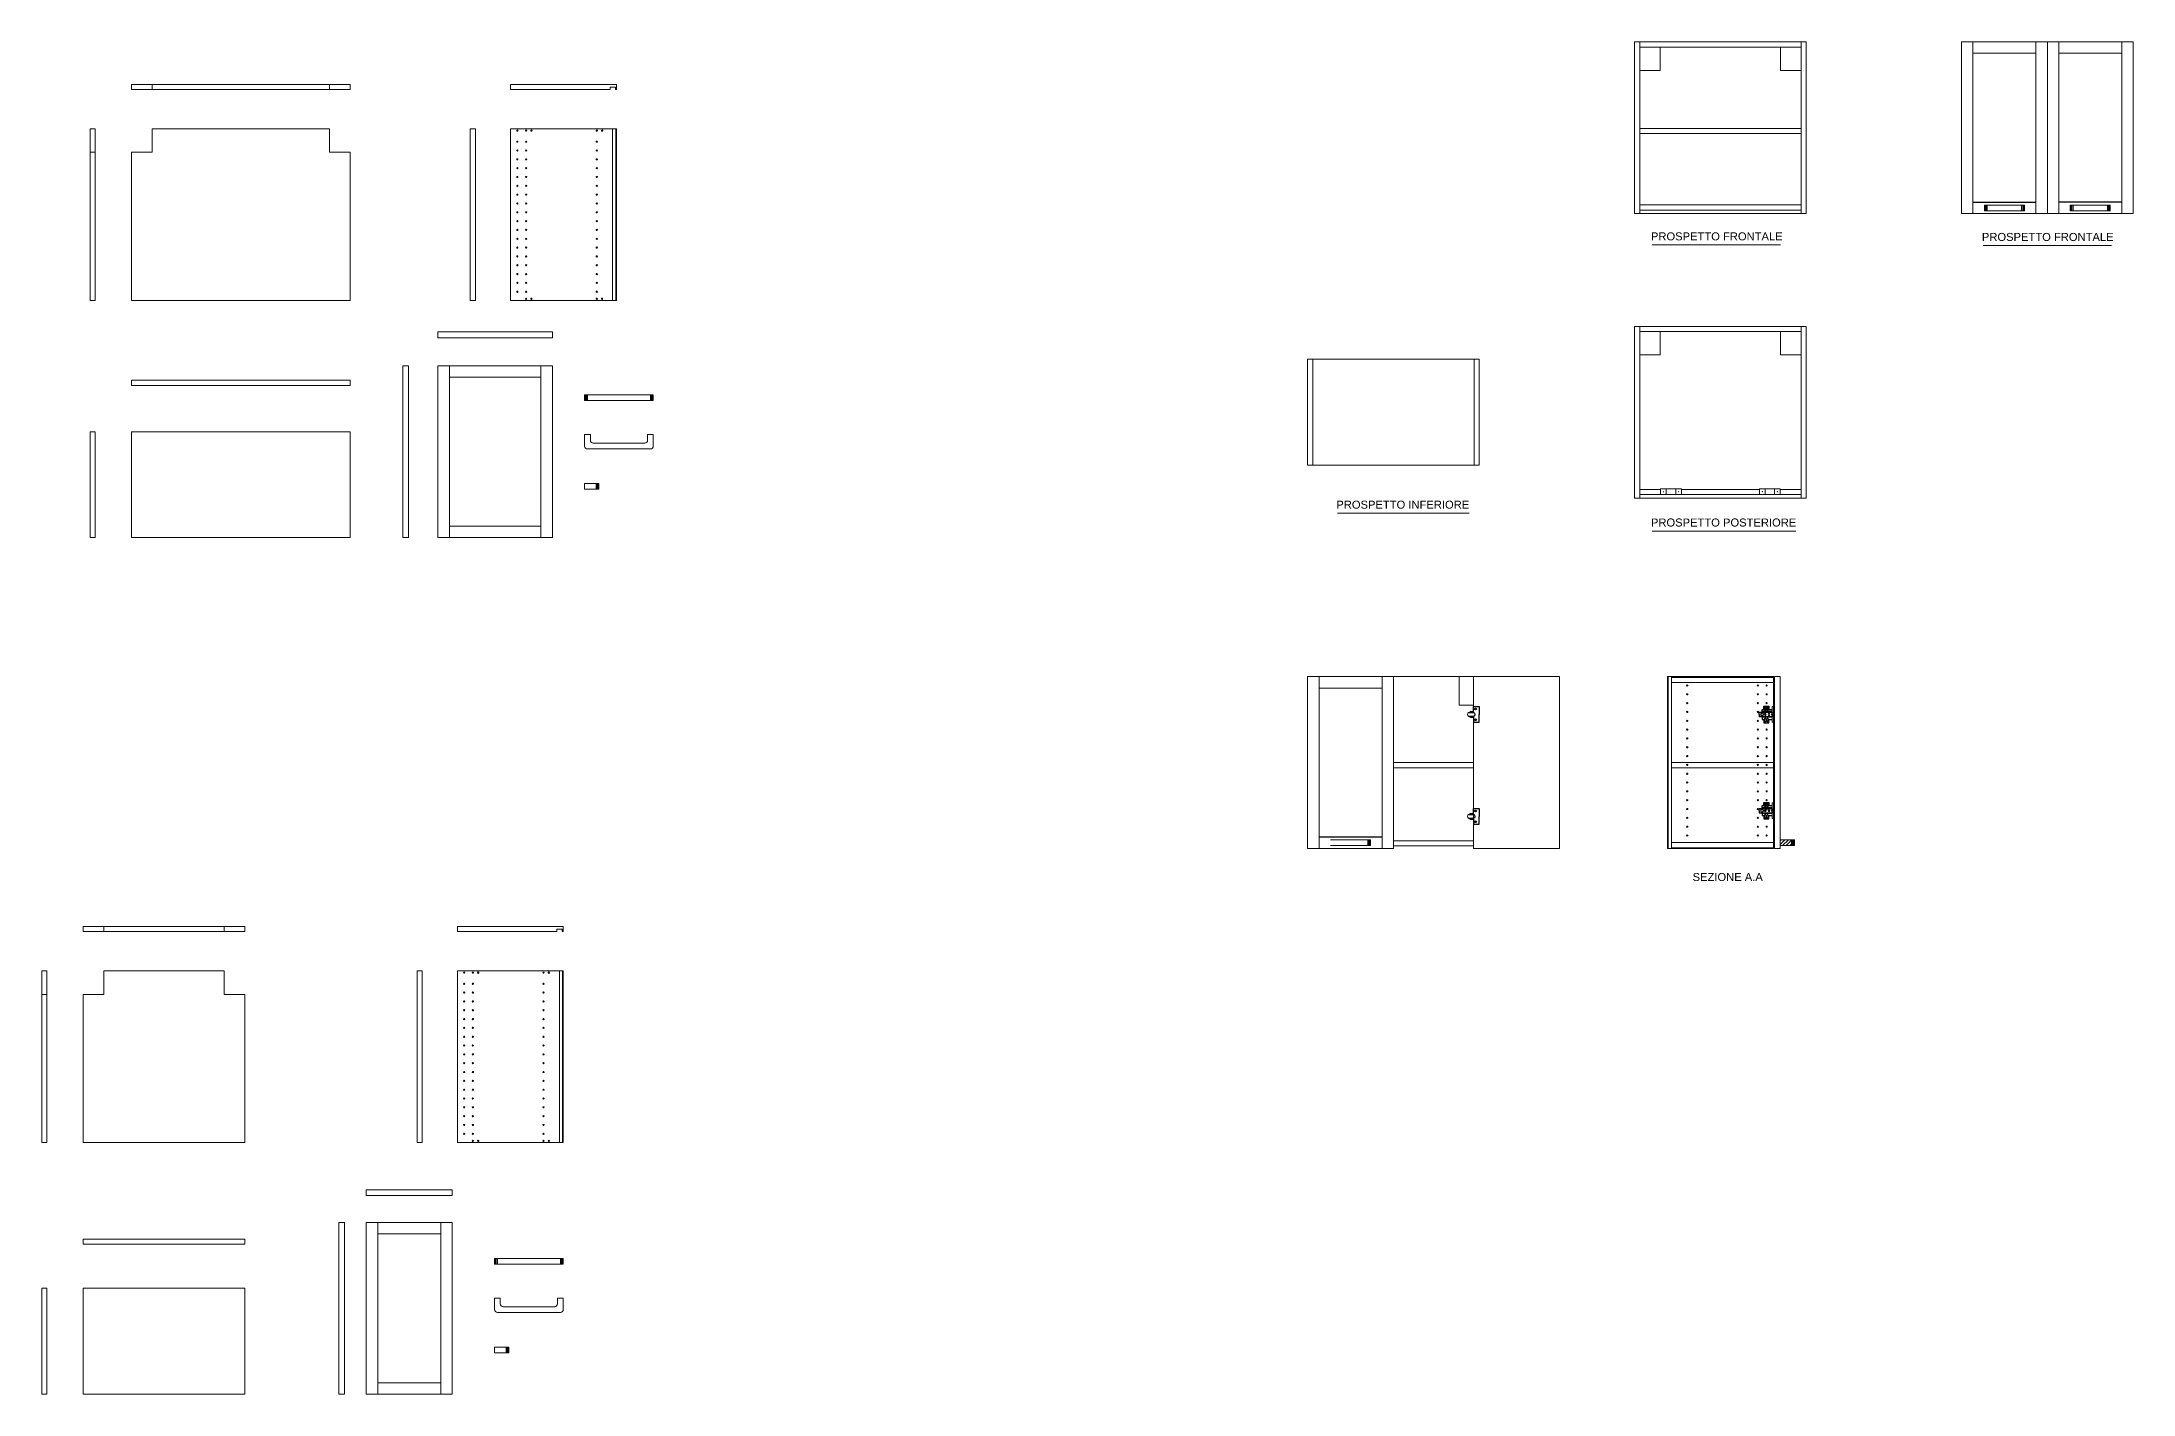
# Model space of a CAD drawing. Header units: millimetres. Extents: x 2179 to 4122, y 1235 to 3124.
# Drawn here: x 3337 to 4067, y 1235 to 1708 of the extents above; entities that cross this region are included whole.
import ezdxf

# ---------------------------------------------------------------- set-up
doc = ezdxf.new("R2010")
doc.units = ezdxf.units.MM
for name, color, linetype, lineweight in [('A-FURN', 8, 'Continuous', 18), ('ante', 9, 'Continuous', 18), ('G-ANNO-DIM', 3, 'Continuous', 18), ('maniglie', 5, 'Continuous', 18), ('meccanismi', 4, 'Continuous', 18)]:
    doc.layers.add(name, color=color, linetype=linetype, lineweight=lineweight)
doc.styles.add('underline', font='arial.ttf')

msp = doc.modelspace()

# ---------------------------------------------------------------- hatches: boundary and pattern name
at = {"layer": 'maniglie'}
h = msp.add_hatch(dxfattribs=at)
h.set_pattern_fill('ANSI31', color=256, scale=0.28)
h.set_pattern_definition([(45, (810.8755, 863.9002), (-0.62861793, 0.62861793), [])])
h.paths.add_polyline_path([(3948.36, 1426.94), (3948.06, 1426.94), (3948.06, 1428.94), (3948.26, 1428.94), (3948.36, 1428.94)])
h.paths.add_polyline_path([(3948.61, 1426.94), (3948.36, 1426.94), (3948.36, 1428.94), (3948.61, 1428.94)])
h.paths.add_polyline_path([(3948.81, 1426.94), (3948.61, 1426.94), (3948.61, 1428.94), (3948.81, 1428.94)])
h.paths.add_polyline_path([(3948.96, 1426.94), (3948.81, 1426.94), (3948.81, 1428.94), (3948.96, 1428.94)])
h.paths.add_polyline_path([(3949.06, 1426.94), (3948.96, 1426.94), (3948.96, 1428.94), (3949.06, 1428.94)])
h.paths.add_polyline_path([(3944.06, 1426.94), (3944.06, 1428.94), (3948.06, 1428.94), (3948.06, 1426.94)])

# ---------------------------------------------------------------- linework, layer by layer
at = {"color": 4}
for p, q in [((3835.16, 1473.36), (3836.9, 1473.36)), ((3835.16, 1472.15), (3836.9, 1472.15)), ((3835.84, 1473.76), (3836.95, 1473.76)), ((3835.84, 1471.74), (3836.95, 1471.74)), ((3836.95, 1473.32), (3836.95, 1475.5)), ((3836.95, 1475.5), (3838.95, 1475.5)), ((3836.95, 1472.15), (3836.95, 1470.01)), ((3836.95, 1470.01), (3838.95, 1470.01)), ((3838.95, 1475.5), (3838.95, 1472.75)), ((3838.95, 1470.01), (3838.95, 1472.75)), ((3936.71, 1473.5), (3941.35, 1473.5)), ((3936.71, 1472.75), (3936.71, 1473.5)), ((3936.71, 1472.75), (3936.71, 1472.01)), ((3936.71, 1472.01), (3941.35, 1472.01)), ((3941.35, 1473.36), (3942.06, 1473.36)), ((3941.35, 1472.15), (3942.06, 1472.15)), ((3835.16, 1437.73), (3836.9, 1437.73)), ((3835.16, 1436.52), (3836.9, 1436.52)), ((3835.84, 1438.14), (3836.95, 1438.14)), ((3835.84, 1436.12), (3836.95, 1436.12)), ((3836.95, 1438.14), (3836.95, 1439.87)), ((3836.95, 1439.87), (3838.95, 1439.87)), ((3836.95, 1436.12), (3836.95, 1434.38)), ((3836.95, 1434.38), (3838.95, 1434.38)), ((3838.95, 1439.87), (3838.95, 1437.13)), ((3838.95, 1434.38), (3838.95, 1437.13)), ((3936.71, 1439.87), (3941.35, 1439.87)), ((3936.71, 1439.13), (3936.71, 1439.87)), ((3936.71, 1439.13), (3936.71, 1438.38)), ((3936.71, 1438.38), (3941.35, 1438.38)), ((3941.35, 1439.73), (3942.06, 1439.73)), ((3941.35, 1438.52), (3942.06, 1438.52))]:
    msp.add_line(p, q, dxfattribs=at)
for points in [[(3937.77, 1473.28), (3937.77, 1474.49), (3938.43, 1474.49)], [(3941.35, 1473.71), (3937.77, 1473.71), (3937.77, 1473.28)], [(3937.77, 1472.23), (3937.77, 1471.01), (3938.43, 1471.01)], [(3941.35, 1471.8), (3937.77, 1471.8), (3937.77, 1472.23)], [(3938.43, 1474.49), (3938.43, 1475.66), (3940.18, 1475.66), (3940.18, 1474.49)], [(3938.43, 1471.01), (3938.43, 1469.85), (3940.18, 1469.85), (3940.18, 1471.01)], [(3938.65, 1475.08), (3938.65, 1474.33)], [(3938.65, 1470.42), (3938.65, 1471.17)], [(3939.12, 1474.33), (3939.12, 1475.08)], [(3939.12, 1471.17), (3939.12, 1470.42)], [(3939.44, 1475.09), (3939.44, 1474.34)], [(3939.44, 1470.41), (3939.44, 1471.17)], [(3939.91, 1474.34), (3939.91, 1475.09)], [(3939.91, 1471.17), (3939.91, 1470.41)], [(3940.18, 1474.49), (3941.35, 1474.49)], [(3940.18, 1471.01), (3941.35, 1471.01)], [(3937.77, 1439.65), (3937.77, 1440.87), (3938.43, 1440.87)], [(3941.35, 1440.08), (3937.77, 1440.08), (3937.77, 1439.65)], [(3938.43, 1440.87), (3938.43, 1442.03), (3940.18, 1442.03), (3940.18, 1440.87)], [(3938.65, 1441.46), (3938.65, 1440.71)], [(3939.12, 1440.71), (3939.12, 1441.46)], [(3939.44, 1441.47), (3939.44, 1440.71)], [(3939.91, 1440.71), (3939.91, 1441.47)], [(3940.18, 1440.87), (3941.35, 1440.87)], [(3937.77, 1438.6), (3937.77, 1437.39), (3938.43, 1437.39)], [(3941.35, 1438.17), (3937.77, 1438.17), (3937.77, 1438.6)], [(3938.43, 1437.39), (3938.43, 1436.22), (3940.18, 1436.22), (3940.18, 1437.39)], [(3938.65, 1436.8), (3938.65, 1437.55)], [(3939.12, 1437.55), (3939.12, 1436.8)], [(3939.44, 1436.79), (3939.44, 1437.54)], [(3939.91, 1437.54), (3939.91, 1436.79)], [(3940.18, 1437.39), (3941.35, 1437.39)]]:
    msp.add_lwpolyline(points, dxfattribs=at)
for centre in [(3837.63, 1474.63), (3837.63, 1470.87), (3837.63, 1439.01), (3837.63, 1435.25)]:
    msp.add_circle(centre, 0.3, dxfattribs=at)
for centre, radius, start, end in [((3836.48, 1472.76), 1.18, 122.3859, 149.89805), ((3836.48, 1472.74), 1.18, 210.10195, 237.6141), ((3836.9, 1472.75), 0.602, 270, 90), ((3937.77, 1472.75), 0.523, 90, 180), ((3937.77, 1472.75), 0.523, 180, 270), ((3938.47, 1473.86), 0.908, 219.9653, 297.40892), ((3938.47, 1471.65), 0.908, 62.59108, 140.0347), ((3938.89, 1475.03), 0.244, 13.78147, 166.21853), ((3938.89, 1474.39), 0.244, 193.78147, 346.21853), ((3938.89, 1471.12), 0.244, 13.78147, 166.21853), ((3938.89, 1470.48), 0.244, 193.78147, 346.21853), ((3938.89, 1472.75), 0.3, 0, 90), ((3938.89, 1472.75), 0.3, 270, 0), ((3939.68, 1475.03), 0.244, 13.78147, 166.21853), ((3939.68, 1474.4), 0.244, 193.78147, 346.21853), ((3939.68, 1471.11), 0.244, 13.78147, 166.21853), ((3939.68, 1470.47), 0.244, 193.78147, 346.21853), ((3940.21, 1472.75), 0.3, 0, 180), ((3940.21, 1472.75), 0.3, 0, 180), ((3940.21, 1472.75), 0.3, 180, 0), ((3940.21, 1472.75), 0.3, 180, 0), ((3938.89, 1441.4), 0.244, 13.78147, 166.21853), ((3938.89, 1440.76), 0.244, 193.78147, 346.21853), ((3939.68, 1441.41), 0.244, 13.78147, 166.21853), ((3939.68, 1440.77), 0.244, 193.78147, 346.21853), ((3836.48, 1437.14), 1.18, 122.3859, 149.89805), ((3836.48, 1437.12), 1.18, 210.10195, 237.6141), ((3836.9, 1437.13), 0.602, 270, 90), ((3937.77, 1439.13), 0.523, 90, 180), ((3937.77, 1439.13), 0.523, 180, 270), ((3938.47, 1440.23), 0.908, 219.9653, 297.40892), ((3938.47, 1438.02), 0.908, 62.59108, 140.0347), ((3938.89, 1437.49), 0.244, 13.78147, 166.21853), ((3938.89, 1436.85), 0.244, 193.78147, 346.21853), ((3938.89, 1439.13), 0.3, 0, 90), ((3938.89, 1439.13), 0.3, 270, 0), ((3939.68, 1437.48), 0.244, 13.78147, 166.21853), ((3939.68, 1436.85), 0.244, 193.78147, 346.21853), ((3940.21, 1439.13), 0.3, 0, 180), ((3940.21, 1439.13), 0.3, 0, 180), ((3940.21, 1439.13), 0.3, 180, 0), ((3940.21, 1439.13), 0.3, 180, 0)]:
    msp.add_arc(centre, radius, start, end, dxfattribs=at)
at = {"layer": 'A-FURN'}
for p, q in [((4007.47, 1707.7), (4007.47, 1647.7)), ((4067.47, 1707.7), (4067.47, 1647.7)), ((3536.04, 1677.33), (3536.04, 1617.33)), ((3537.15, 1617.33), (3537.15, 1677.33)), ((3895.01, 1648.94), (3923.21, 1648.94)), ((3895.01, 1647.7), (3923.21, 1647.7)), ((3923.21, 1648.94), (3951.41, 1648.94)), ((3923.21, 1647.7), (3951.41, 1647.7)), ((3951.41, 1648.94), (3951.41, 1650.74)), ((3367.89, 1617.33), (3444.29, 1617.33)), ((3537.4, 1617.33), (3537.15, 1617.33)), ((3514.98, 1606.35), (3474.98, 1606.35)), ((3474.98, 1604.35), (3514.98, 1604.35)), ((3514.98, 1604.35), (3514.98, 1606.35)), ((3462.68, 1594.51), (3462.68, 1534.51)), ((3464.68, 1594.51), (3462.68, 1594.51)), ((3464.68, 1534.51), (3464.68, 1594.51)), ((3474.98, 1594.51), (3474.98, 1534.51)), ((3526.26, 1582.36), (3526.26, 1584.36)), ((3526.26, 1584.36), (3527.26, 1584.36)), ((3550.26, 1582.36), (3526.26, 1582.36)), ((3526.26, 1582.36), (3527.26, 1582.36)), ((3526.26, 1582.36), (3526.36, 1582.36)), ((3526.36, 1582.36), (3526.36, 1584.36)), ((3526.56, 1584.36), (3526.56, 1582.36)), ((3526.56, 1584.36), (3526.86, 1584.36)), ((3526.86, 1584.36), (3526.86, 1582.36)), ((3527.26, 1584.36), (3527.26, 1582.36)), ((3549.26, 1584.36), (3549.26, 1582.36)), ((3550.26, 1584.36), (3549.26, 1584.36)), ((3550.26, 1582.36), (3549.26, 1582.36)), ((3549.96, 1584.36), (3549.66, 1584.36)), ((3549.66, 1584.36), (3549.66, 1582.36)), ((3549.96, 1584.36), (3549.96, 1582.36)), ((3550.16, 1582.36), (3550.16, 1584.36)), ((3550.26, 1582.36), (3550.16, 1582.36)), ((3550.26, 1582.36), (3550.26, 1584.36)), ((3526.26, 1570.49), (3526.26, 1566.49)), ((3528.26, 1570.49), (3526.26, 1570.49)), ((3527.26, 1565.49), (3549.26, 1565.49)), ((3528.26, 1568.49), (3528.26, 1570.49)), ((3547.26, 1567.49), (3529.26, 1567.49)), ((3550.26, 1570.49), (3548.26, 1570.49)), ((3548.26, 1570.49), (3548.26, 1568.49)), ((3550.26, 1566.49), (3550.26, 1570.49)), ((3530.26, 1551.42), (3530.26, 1553.42)), ((3530.26, 1551.42), (3530.46, 1551.42)), ((3530.56, 1551.42), (3530.56, 1553.42)), ((3530.81, 1553.42), (3530.81, 1551.42)), ((3531.01, 1551.42), (3531.01, 1553.42)), ((3531.16, 1553.42), (3531.16, 1551.42)), ((3531.26, 1553.42), (3531.26, 1551.42)), ((3895.01, 1548.32), (3923.21, 1548.32)), ((3923.21, 1548.32), (3951.41, 1548.32)), ((3462.68, 1534.51), (3464.68, 1534.51)), ((3778.95, 1485.94), (3778.95, 1425.94)), ((3904.71, 1485.94), (3904.96, 1485.94)), ((3904.96, 1485.94), (3904.96, 1425.94)), ((3906.07, 1425.94), (3906.07, 1485.94)), ((3808.95, 1428.61), (3836.95, 1428.61)), ((3836.95, 1426.81), (3808.95, 1426.81)), ((3517.44, 1383.15), (3517.44, 1323.15)), ((3518.55, 1323.15), (3518.55, 1383.15)), ((3518.79, 1323.15), (3518.55, 1323.15)), ((3479.94, 1306.67), (3449.94, 1306.67)), ((3449.94, 1304.67), (3479.94, 1304.67)), ((3479.94, 1304.67), (3479.94, 1306.67)), ((3440.31, 1295.28), (3440.31, 1235.28)), ((3442.31, 1295.28), (3440.31, 1295.28)), ((3442.31, 1235.28), (3442.31, 1295.28)), ((3449.94, 1295.28), (3449.94, 1235.28)), ((3479.94, 1295.28), (3449.94, 1295.28)), ((3449.94, 1295.28), (3449.94, 1235.28)), ((3475.94, 1295.28), (3475.94, 1235.28)), ((3479.94, 1235.28), (3479.94, 1295.28)), ((3479.94, 1235.28), (3479.94, 1295.28)), ((3475.94, 1291.28), (3453.94, 1291.28)), ((3494.79, 1280.69), (3494.79, 1282.69)), ((3494.79, 1282.69), (3495.79, 1282.69)), ((3518.79, 1280.69), (3494.79, 1280.69)), ((3494.79, 1280.69), (3495.79, 1280.69)), ((3494.79, 1280.69), (3494.89, 1280.69)), ((3494.89, 1280.69), (3494.89, 1282.69)), ((3495.09, 1282.69), (3495.09, 1280.69)), ((3495.09, 1282.69), (3495.39, 1282.69)), ((3495.39, 1282.69), (3495.39, 1280.69)), ((3495.79, 1282.69), (3495.79, 1280.69)), ((3517.79, 1282.69), (3517.79, 1280.69)), ((3518.79, 1282.69), (3517.79, 1282.69)), ((3518.79, 1280.69), (3517.79, 1280.69)), ((3518.49, 1282.69), (3518.19, 1282.69)), ((3518.19, 1282.69), (3518.19, 1280.69)), ((3518.49, 1282.69), (3518.49, 1280.69)), ((3518.69, 1280.69), (3518.69, 1282.69)), ((3518.79, 1280.69), (3518.69, 1280.69)), ((3518.79, 1280.69), (3518.79, 1282.69)), ((3494.79, 1268.82), (3494.79, 1264.82)), ((3496.79, 1268.82), (3494.79, 1268.82)), ((3496.79, 1266.82), (3496.79, 1268.82)), ((3515.79, 1265.82), (3497.79, 1265.82)), ((3518.79, 1268.82), (3516.79, 1268.82)), ((3516.79, 1268.82), (3516.79, 1266.82)), ((3518.79, 1264.82), (3518.79, 1268.82)), ((3495.79, 1263.82), (3517.79, 1263.82)), ((3498.79, 1249.75), (3498.79, 1251.75)), ((3499.09, 1249.75), (3499.09, 1251.75)), ((3499.34, 1251.75), (3499.34, 1249.75)), ((3499.54, 1249.75), (3499.54, 1251.75)), ((3499.69, 1251.75), (3499.69, 1249.75)), ((3499.79, 1251.75), (3499.79, 1249.75)), ((3498.79, 1249.75), (3498.99, 1249.75)), ((3440.31, 1235.28), (3442.31, 1235.28)), ((3449.94, 1235.28), (3479.94, 1235.28)), ((3475.94, 1235.28), (3449.94, 1235.28)), ((3453.94, 1239.28), (3475.94, 1239.28))]:
    msp.add_line(p, q, dxfattribs=at)
for points in [[(3893.21, 1647.7), (3895.01, 1647.7), (3895.01, 1707.7), (3893.21, 1707.7)], [(3893.21, 1548.32), (3895.01, 1548.32), (3895.01, 1608.32), (3893.21, 1608.32)], [(3474.98, 1534.51), (3514.98, 1534.51), (3514.98, 1594.51), (3474.98, 1594.51)]]:
    msp.add_lwpolyline(points, close=True, dxfattribs=at)
for points in [[(3895.01, 1707.7), (3895.01, 1707.46)], [(3895.01, 1707.7), (3923.21, 1707.7)], [(3923.21, 1705.9), (3895.01, 1705.9), (3895.01, 1707.7)], [(3895.01, 1707.46), (3895.01, 1706.22)], [(3902.21, 1705.9), (3902.21, 1697.7), (3895.01, 1697.7)], [(3923.21, 1707.7), (3951.41, 1707.7), (3951.41, 1705.9), (3923.21, 1705.9)], [(3944.21, 1705.9), (3944.21, 1697.7), (3951.41, 1697.7)], [(3951.41, 1647.7), (3953.21, 1647.7), (3953.21, 1707.7), (3951.41, 1707.7), (3951.41, 1697.7)], [(3895.01, 1647.7), (3895.01, 1697.7)], [(3951.41, 1647.7), (3951.41, 1697.7)], [(3367.89, 1692.86), (3444.29, 1692.86)], [(3367.89, 1691.06), (3367.89, 1692.86)], [(3367.89, 1691.06), (3444.29, 1691.06)], [(3375.09, 1692.86), (3375.09, 1691.06)], [(3437.09, 1692.86), (3437.09, 1691.06)], [(3444.29, 1691.06), (3444.29, 1692.86)], [(3500.4, 1692.86), (3537.4, 1692.86), (3537.4, 1691.06), (3537, 1691.06)], [(3535.2, 1691.06), (3500.4, 1691.06), (3500.4, 1692.86)], [(3535.2, 1691.86), (3535.2, 1691.06)], [(3537, 1691.06), (3537, 1691.86), (3535.2, 1691.86)], [(3537, 1691.86), (3537, 1691.06)], [(3353.39, 1617.33), (3353.39, 1677.33)], [(3355.19, 1677.33), (3353.39, 1677.33)], [(3355.19, 1617.33), (3355.19, 1677.33)], [(3375.09, 1677.33), (3375.09, 1669.13), (3367.89, 1669.13)], [(3375.09, 1677.33), (3437.09, 1677.33)], [(3437.09, 1677.33), (3437.09, 1669.13), (3444.29, 1669.13)], [(3486.27, 1617.33), (3486.27, 1677.33)], [(3488.07, 1677.33), (3486.27, 1677.33)], [(3488.07, 1617.33), (3488.07, 1677.33)], [(3500.4, 1617.33), (3537.4, 1617.33), (3537.4, 1677.33), (3500.4, 1677.33), (3500.4, 1617.33)], [(3537.15, 1677.33), (3536.04, 1677.33)], [(3895.01, 1676.56), (3895.01, 1677.46), (3923.21, 1677.46)], [(3923.21, 1675.66), (3895.01, 1675.66), (3895.01, 1676.56)], [(3923.21, 1677.46), (3951.41, 1677.46), (3951.41, 1675.66), (3923.21, 1675.66)], [(3353.39, 1669.13), (3355.19, 1669.13)], [(3367.89, 1617.33), (3367.89, 1669.13)], [(3444.29, 1617.33), (3444.29, 1669.13)], [(3923.21, 1650.74), (3895.01, 1650.74)], [(3895.01, 1650.74), (3895.01, 1648.94)], [(3951.41, 1650.74), (3923.21, 1650.74)], [(3353.39, 1617.33), (3355.19, 1617.33)], [(3486.27, 1617.33), (3488.07, 1617.33)], [(3895.01, 1608.32), (3895.01, 1608.08)], [(3895.01, 1608.32), (3923.21, 1608.32)], [(3923.21, 1606.52), (3895.01, 1606.52), (3895.01, 1608.32)], [(3895.01, 1608.08), (3895.01, 1606.84)], [(3923.21, 1608.32), (3951.41, 1608.32), (3951.41, 1606.52), (3923.21, 1606.52)], [(3951.41, 1548.32), (3953.21, 1548.32), (3953.21, 1608.32), (3951.41, 1608.32), (3951.41, 1598.32)], [(3474.98, 1606.35), (3474.98, 1604.35)], [(3902.21, 1606.52), (3902.21, 1598.32), (3895.01, 1598.32)], [(3944.21, 1606.52), (3944.21, 1598.32), (3951.41, 1598.32)], [(3478.98, 1534.51), (3478.98, 1594.51)], [(3514.98, 1594.51), (3510.98, 1594.51)], [(3510.98, 1594.51), (3510.98, 1534.51)], [(3780.75, 1559.82), (3778.95, 1559.82), (3778.95, 1596.82), (3780.75, 1596.82)], [(3808.95, 1596.82), (3780.75, 1596.82), (3780.75, 1559.82)], [(3808.95, 1559.82), (3837.15, 1559.82), (3837.15, 1596.82), (3808.95, 1596.82)], [(3837.15, 1559.82), (3838.95, 1559.82), (3838.95, 1596.82), (3837.15, 1596.82)], [(3895.01, 1548.32), (3895.01, 1598.32)], [(3951.41, 1548.32), (3951.41, 1598.32)], [(3367.89, 1589.49), (3444.29, 1589.49)], [(3367.89, 1589.49), (3367.89, 1587.69)], [(3367.89, 1587.69), (3444.29, 1587.69)], [(3444.29, 1587.69), (3444.29, 1589.49)], [(3510.98, 1590.51), (3478.98, 1590.51)], [(3526.26, 1584.36), (3550.26, 1584.36)], [(3549.26, 1582.36), (3549.26, 1584.36)], [(3549.26, 1582.36), (3549.26, 1584.36)], [(3549.26, 1582.36), (3549.26, 1584.36)], [(3353.39, 1534.51), (3353.39, 1571.51)], [(3353.39, 1571.51), (3355.19, 1571.51)], [(3355.19, 1534.51), (3355.19, 1571.51)], [(3367.89, 1534.51), (3444.29, 1534.51), (3444.29, 1571.51), (3367.89, 1571.51), (3367.89, 1534.51)], [(3780.75, 1559.82), (3808.95, 1559.82)], [(3526.26, 1551.42), (3526.26, 1553.42), (3531.26, 1553.42)], [(3531.26, 1553.42), (3531.26, 1551.42), (3526.26, 1551.42)], [(3531.26, 1551.42), (3531.26, 1553.42)], [(3895.01, 1551.36), (3895.01, 1549.56)], [(3895.01, 1551.36), (3902.3, 1551.36), (3902.3, 1549.56)], [(3923.21, 1551.36), (3909.58, 1551.36)], [(3923.21, 1549.56), (3951.41, 1549.56), (3951.41, 1551.36), (3944.13, 1551.36)], [(3936.84, 1551.36), (3923.21, 1551.36)], [(3895.01, 1549.56), (3923.21, 1549.56)], [(3478.98, 1538.51), (3510.98, 1538.51)], [(3353.39, 1534.51), (3355.19, 1534.51)], [(3510.98, 1534.51), (3478.98, 1534.51)], [(3800.95, 1485.94), (3836.95, 1485.94)], [(3831.95, 1485.94), (3831.95, 1475.94), (3836.95, 1475.94)], [(3941.71, 1485.94), (3904.71, 1485.94), (3904.71, 1425.94), (3941.71, 1425.94), (3941.71, 1485.94)], [(3904.71, 1483.89), (3904.71, 1485.69), (3904.96, 1485.69)], [(3904.96, 1483.89), (3904.71, 1483.89), (3904.71, 1483.89)], [(3906.07, 1485.69), (3941.71, 1485.69), (3941.71, 1484.58)], [(3941.71, 1485.69), (3941.71, 1483.89), (3906.07, 1483.89)], [(3808.95, 1455.94), (3836.95, 1455.94), (3836.95, 1455.04)], [(3836.95, 1455.04), (3836.95, 1454.14), (3808.95, 1454.14)], [(3941.71, 1455.04), (3941.71, 1454.14), (3906.07, 1454.14), (3906.07, 1455.94), (3941.71, 1455.94), (3941.71, 1455.04)], [(3904.71, 1427.99), (3904.71, 1426.19), (3904.96, 1426.19)], [(3904.96, 1427.99), (3904.71, 1427.99), (3904.71, 1427.99)], [(3904.96, 1425.94), (3906.07, 1425.94)], [(3941.71, 1426.19), (3941.71, 1427.99), (3906.07, 1427.99)], [(3906.07, 1426.19), (3941.71, 1426.19), (3941.71, 1427.3)], [(3351.04, 1398.69), (3407.44, 1398.69)], [(3351.04, 1396.89), (3351.04, 1398.69)], [(3351.04, 1396.89), (3407.44, 1396.89)], [(3358.24, 1398.69), (3358.24, 1396.89)], [(3400.24, 1398.69), (3400.24, 1396.89)], [(3407.44, 1396.89), (3407.44, 1398.69)], [(3481.79, 1398.69), (3518.79, 1398.69), (3518.79, 1396.89), (3518.39, 1396.89)], [(3516.59, 1396.89), (3481.79, 1396.89), (3481.79, 1398.69)], [(3516.59, 1397.69), (3516.59, 1396.89)], [(3518.39, 1396.89), (3518.39, 1397.69), (3516.59, 1397.69)], [(3518.39, 1397.69), (3518.39, 1396.89)], [(3336.54, 1323.15), (3336.54, 1383.15)], [(3338.34, 1383.15), (3336.54, 1383.15)], [(3338.34, 1323.15), (3338.34, 1383.15)], [(3358.24, 1383.15), (3358.24, 1374.95), (3351.04, 1374.95)], [(3358.24, 1383.15), (3400.24, 1383.15)], [(3400.24, 1383.15), (3400.24, 1374.95), (3407.44, 1374.95)], [(3467.67, 1323.15), (3467.67, 1383.15)], [(3469.47, 1383.15), (3467.67, 1383.15)], [(3469.47, 1323.15), (3469.47, 1383.15)], [(3481.79, 1323.15), (3518.79, 1323.15), (3518.79, 1383.15), (3481.79, 1383.15), (3481.79, 1323.15)], [(3518.55, 1383.15), (3517.44, 1383.15)], [(3336.54, 1374.95), (3338.34, 1374.95)], [(3351.04, 1374.95), (3351.04, 1323.15), (3407.44, 1323.15)], [(3407.44, 1374.95), (3407.44, 1323.15)], [(3336.54, 1323.15), (3338.34, 1323.15)], [(3467.67, 1323.15), (3469.47, 1323.15)], [(3449.94, 1306.67), (3449.94, 1304.67)], [(3453.94, 1235.28), (3453.94, 1295.28)], [(3351.04, 1289.48), (3407.44, 1289.48)], [(3351.04, 1289.48), (3351.04, 1287.68)], [(3351.04, 1287.68), (3407.44, 1287.68)], [(3407.44, 1287.68), (3407.44, 1289.48)], [(3494.79, 1282.69), (3518.79, 1282.69)], [(3517.79, 1280.69), (3517.79, 1282.69)], [(3517.79, 1280.69), (3517.79, 1282.69)], [(3517.79, 1280.69), (3517.79, 1282.69)], [(3336.54, 1235.28), (3336.54, 1272.28)], [(3336.54, 1272.28), (3338.34, 1272.28)], [(3338.34, 1235.28), (3338.34, 1272.28)], [(3379.24, 1272.28), (3351.04, 1272.28), (3351.04, 1235.28)], [(3379.24, 1235.28), (3407.44, 1235.28), (3407.44, 1272.28), (3379.24, 1272.28)], [(3494.79, 1249.75), (3494.79, 1251.75), (3499.79, 1251.75)], [(3499.79, 1251.75), (3499.79, 1249.75), (3494.79, 1249.75)], [(3499.79, 1249.75), (3499.79, 1251.75)], [(3336.54, 1235.28), (3338.34, 1235.28)], [(3351.04, 1235.28), (3379.24, 1235.28)]]:
    msp.add_lwpolyline(points, dxfattribs=at)
for centre, radius in [((3502.74, 1676.71), 0.216), ((3505.83, 1676.71), 0.216), ((3507.68, 1676.71), 0.247), ((3530.49, 1676.71), 0.216), ((3532.34, 1676.71), 0.247), ((3502.74, 1672.83), 0.216), ((3502.74, 1669.75), 0.216), ((3502.74, 1666.66), 0.216), ((3505.83, 1672.83), 0.216), ((3505.83, 1669.75), 0.216), ((3505.83, 1666.66), 0.216), ((3530.49, 1672.83), 0.216), ((3530.49, 1669.75), 0.216), ((3530.49, 1666.66), 0.216), ((3502.74, 1663.58), 0.216), ((3502.74, 1660.5), 0.216), ((3505.83, 1663.58), 0.216), ((3505.83, 1660.5), 0.216), ((3530.49, 1663.58), 0.216), ((3530.49, 1660.5), 0.216), ((3502.74, 1657.41), 0.216), ((3502.74, 1654.33), 0.216), ((3505.83, 1657.41), 0.216), ((3505.83, 1654.33), 0.216), ((3530.49, 1657.41), 0.216), ((3530.49, 1654.33), 0.216), ((3502.74, 1651.25), 0.216), ((3502.74, 1648.16), 0.216), ((3502.74, 1645.08), 0.216), ((3505.83, 1651.25), 0.216), ((3505.83, 1648.16), 0.216), ((3505.83, 1645.08), 0.216), ((3530.49, 1651.25), 0.216), ((3530.49, 1648.16), 0.216), ((3530.49, 1645.08), 0.216), ((3502.74, 1642), 0.216), ((3502.74, 1638.91), 0.216), ((3505.83, 1642), 0.216), ((3505.83, 1638.91), 0.216), ((3530.49, 1642), 0.216), ((3530.49, 1638.91), 0.216), ((3502.74, 1635.83), 0.216), ((3502.74, 1632.75), 0.216), ((3505.83, 1635.83), 0.216), ((3505.83, 1632.75), 0.216), ((3530.49, 1635.83), 0.216), ((3530.49, 1632.75), 0.216), ((3502.74, 1629.66), 0.216), ((3502.74, 1626.58), 0.216), ((3502.74, 1623.5), 0.216), ((3505.83, 1629.66), 0.216), ((3505.83, 1626.58), 0.216), ((3505.83, 1623.5), 0.216), ((3530.49, 1629.66), 0.216), ((3530.49, 1626.58), 0.216), ((3530.49, 1623.5), 0.216), ((3502.74, 1620.41), 0.216), ((3505.83, 1620.41), 0.216), ((3505.83, 1617.95), 0.216), ((3507.68, 1617.95), 0.247), ((3530.49, 1620.41), 0.216), ((3530.49, 1617.95), 0.216), ((3532.34, 1617.95), 0.216), ((3911.62, 1482.86), 0.216), ((3911.62, 1479.77), 0.216), ((3911.62, 1476.69), 0.216), ((3936.28, 1482.86), 0.216), ((3936.28, 1479.77), 0.216), ((3936.28, 1476.69), 0.216), ((3939.37, 1482.86), 0.216), ((3939.37, 1479.77), 0.216), ((3939.37, 1476.69), 0.216), ((3911.62, 1473.61), 0.216), ((3911.62, 1470.52), 0.216), ((3936.28, 1473.61), 0.216), ((3936.28, 1470.52), 0.216), ((3939.37, 1473.61), 0.216), ((3939.37, 1470.52), 0.216), ((3911.62, 1467.44), 0.216), ((3911.62, 1464.36), 0.216), ((3936.28, 1467.44), 0.216), ((3936.28, 1464.36), 0.216), ((3939.37, 1467.44), 0.216), ((3939.37, 1464.36), 0.216), ((3911.62, 1461.27), 0.216), ((3911.62, 1458.19), 0.216), ((3911.62, 1455.11), 0.216), ((3936.28, 1461.27), 0.216), ((3936.28, 1458.19), 0.216), ((3936.28, 1455.11), 0.216), ((3939.37, 1461.27), 0.216), ((3939.37, 1458.19), 0.216), ((3939.37, 1455.11), 0.216), ((3911.62, 1452.02), 0.216), ((3911.62, 1448.94), 0.216), ((3936.28, 1452.02), 0.216), ((3936.28, 1448.94), 0.216), ((3939.37, 1452.02), 0.216), ((3939.37, 1448.94), 0.216), ((3911.62, 1445.86), 0.216), ((3911.62, 1442.77), 0.216), ((3936.28, 1445.86), 0.216), ((3936.28, 1442.77), 0.216), ((3939.37, 1445.86), 0.216), ((3939.37, 1442.77), 0.216), ((3911.62, 1439.69), 0.216), ((3911.62, 1436.61), 0.216), ((3911.62, 1433.52), 0.216), ((3936.28, 1439.69), 0.216), ((3936.28, 1436.61), 0.216), ((3936.28, 1433.52), 0.216), ((3939.37, 1439.69), 0.216), ((3939.37, 1436.61), 0.216), ((3939.37, 1433.52), 0.216), ((3911.62, 1430.44), 0.216), ((3936.28, 1430.44), 0.216), ((3939.37, 1430.44), 0.216), ((3484.14, 1382.54), 0.216), ((3487.22, 1382.54), 0.216), ((3489.07, 1382.54), 0.247), ((3511.89, 1382.54), 0.216), ((3513.74, 1382.54), 0.247), ((3484.14, 1378.65), 0.216), ((3484.14, 1375.57), 0.216), ((3487.22, 1378.65), 0.216), ((3487.22, 1375.57), 0.216), ((3511.89, 1378.65), 0.216), ((3511.89, 1375.57), 0.216), ((3484.14, 1372.49), 0.216), ((3484.14, 1369.4), 0.216), ((3487.22, 1372.49), 0.216), ((3487.22, 1369.4), 0.216), ((3511.89, 1372.49), 0.216), ((3511.89, 1369.4), 0.216), ((3484.14, 1366.32), 0.216), ((3484.14, 1363.24), 0.216), ((3484.14, 1360.15), 0.216), ((3487.22, 1366.32), 0.216), ((3487.22, 1363.24), 0.216), ((3487.22, 1360.15), 0.216), ((3511.89, 1366.32), 0.216), ((3511.89, 1363.24), 0.216), ((3511.89, 1360.15), 0.216), ((3484.14, 1357.07), 0.216), ((3484.14, 1353.99), 0.216), ((3487.22, 1357.07), 0.216), ((3487.22, 1353.99), 0.216), ((3511.89, 1357.07), 0.216), ((3511.89, 1353.99), 0.216), ((3484.14, 1350.9), 0.216), ((3484.14, 1347.82), 0.216), ((3484.14, 1344.74), 0.216), ((3487.22, 1350.9), 0.216), ((3487.22, 1347.82), 0.216), ((3487.22, 1344.74), 0.216), ((3511.89, 1350.9), 0.216), ((3511.89, 1347.82), 0.216), ((3511.89, 1344.74), 0.216), ((3484.14, 1341.65), 0.216), ((3484.14, 1338.57), 0.216), ((3487.22, 1341.65), 0.216), ((3487.22, 1338.57), 0.216), ((3511.89, 1341.65), 0.216), ((3511.89, 1338.57), 0.216), ((3484.14, 1335.49), 0.216), ((3484.14, 1332.4), 0.216), ((3487.22, 1335.49), 0.216), ((3487.22, 1332.4), 0.216), ((3511.89, 1335.49), 0.216), ((3511.89, 1332.4), 0.216), ((3484.14, 1329.32), 0.216), ((3484.14, 1326.24), 0.216), ((3487.22, 1329.32), 0.216), ((3487.22, 1326.24), 0.216), ((3487.22, 1323.77), 0.216), ((3489.07, 1323.77), 0.247), ((3511.89, 1329.32), 0.216), ((3511.89, 1326.24), 0.216), ((3511.89, 1323.77), 0.216), ((3513.74, 1323.77), 0.216)]:
    msp.add_circle(centre, radius, dxfattribs=at)
for points in [[(3527.26, 1565.49), (3526.79, 1565.49), (3526.26, 1566.02), (3526.26, 1566.49)], [(3529.26, 1567.49), (3528.79, 1567.49), (3528.26, 1568.02), (3528.26, 1568.49)], [(3547.26, 1567.49), (3547.74, 1567.49), (3548.26, 1568.02), (3548.26, 1568.49)], [(3549.26, 1565.49), (3549.74, 1565.49), (3550.26, 1566.02), (3550.26, 1566.49)], [(3495.79, 1263.82), (3495.32, 1263.82), (3494.79, 1264.35), (3494.79, 1264.82)], [(3497.79, 1265.82), (3497.32, 1265.82), (3496.79, 1266.35), (3496.79, 1266.82)], [(3515.79, 1265.82), (3516.26, 1265.82), (3516.79, 1266.35), (3516.79, 1266.82)], [(3517.79, 1263.82), (3518.26, 1263.82), (3518.79, 1264.35), (3518.79, 1264.82)]]:
    msp.add_open_spline(points, degree=3, dxfattribs=at)
at = {"layer": 'ante'}
for p, q in [((4037.47, 1707.7), (4007.47, 1707.7)), ((4007.47, 1707.7), (4007.47, 1647.7)), ((4033.47, 1703.7), (4011.47, 1703.7)), ((4037.47, 1707.7), (4033.47, 1707.7)), ((4033.47, 1707.7), (4033.47, 1647.7)), ((4037.47, 1647.7), (4037.47, 1707.7)), ((4037.47, 1647.7), (4037.47, 1707.7)), ((4037.47, 1707.7), (4067.47, 1707.7)), ((4037.47, 1707.7), (4041.47, 1707.7)), ((4041.47, 1707.7), (4041.47, 1647.7)), ((4041.47, 1703.7), (4063.47, 1703.7)), ((4067.47, 1707.7), (4067.47, 1647.7)), ((4007.47, 1647.7), (4037.47, 1647.7)), ((4033.47, 1647.7), (4007.47, 1647.7)), ((4067.47, 1647.7), (4037.47, 1647.7)), ((4041.47, 1647.7), (4067.47, 1647.7)), ((3808.95, 1485.94), (3778.95, 1485.94)), ((3778.95, 1485.94), (3778.95, 1425.94)), ((3804.95, 1485.94), (3804.95, 1425.94)), ((3808.95, 1425.94), (3808.95, 1485.94)), ((3942.06, 1485.94), (3942.06, 1425.94)), ((3944.06, 1485.94), (3942.06, 1485.94)), ((3944.06, 1425.94), (3944.06, 1485.94)), ((3804.95, 1481.94), (3782.95, 1481.94)), ((3778.95, 1425.94), (3808.95, 1425.94)), ((3804.95, 1425.94), (3778.95, 1425.94)), ((3942.06, 1425.94), (3944.06, 1425.94))]:
    msp.add_line(p, q, dxfattribs=at)
for points in [[(4011.47, 1647.7), (4011.47, 1707.7)], [(4063.47, 1647.7), (4063.47, 1707.7)], [(3782.95, 1425.94), (3782.95, 1485.94)], [(3836.95, 1425.94), (3866.95, 1425.94), (3866.95, 1485.94), (3836.95, 1485.94)], [(3836.95, 1485.94), (3836.95, 1473.35)], [(3836.95, 1472.15), (3836.95, 1426.81)], [(3836.95, 1436.53), (3836.95, 1425.94)]]:
    msp.add_lwpolyline(points, dxfattribs=at)
at = {"layer": 'Defpoints'}
for p, q in [((4011.47, 1651.7), (4033.47, 1651.7)), ((4063.47, 1651.7), (4041.47, 1651.7)), ((3782.95, 1429.94), (3804.95, 1429.94))]:
    msp.add_line(p, q, dxfattribs=at)
at = {"layer": 'G-ANNO-DIM'}
for p, q in [((3899.32, 1636.78), (3944.19, 1636.78)), ((4015, 1636.58), (4059.86, 1636.58)), ((3789.36, 1543.06), (3835.43, 1543.06)), ((3899.32, 1536.82), (3949.6, 1536.82))]:
    msp.add_line(p, q, dxfattribs=at)
at = {"layer": 'maniglie'}
for p, q in [((4015.47, 1650.7), (4029.47, 1650.7)), ((4015.47, 1650.7), (4015.47, 1648.7)), ((4015.57, 1650.7), (4015.57, 1648.7)), ((4015.77, 1648.7), (4015.77, 1650.7)), ((4016.07, 1648.7), (4016.07, 1650.7)), ((4028.87, 1650.7), (4028.87, 1648.7)), ((4029.17, 1650.7), (4029.17, 1648.7)), ((4029.37, 1648.7), (4029.37, 1650.7)), ((4029.47, 1648.7), (4029.47, 1650.7)), ((4045.47, 1650.7), (4059.47, 1650.7)), ((4045.47, 1650.7), (4045.47, 1648.7)), ((4045.57, 1650.7), (4045.57, 1648.7)), ((4045.77, 1648.7), (4045.77, 1650.7)), ((4046.07, 1648.7), (4046.07, 1650.7)), ((4058.87, 1650.7), (4058.87, 1648.7)), ((4059.17, 1650.7), (4059.17, 1648.7)), ((4059.37, 1648.7), (4059.37, 1650.7)), ((4059.47, 1648.7), (4059.47, 1650.7)), ((3786.95, 1428.94), (3800.95, 1428.94)), ((3800.35, 1428.94), (3800.35, 1426.94)), ((3800.65, 1428.94), (3800.65, 1426.94)), ((3800.85, 1426.94), (3800.85, 1428.94)), ((3800.95, 1426.94), (3800.95, 1428.94)), ((3948.06, 1428.94), (3948.26, 1428.94)), ((3948.06, 1428.94), (3948.06, 1426.94)), ((3948.36, 1428.94), (3948.36, 1426.94)), ((3948.61, 1426.94), (3948.61, 1428.94)), ((3948.81, 1428.94), (3948.81, 1426.94)), ((3948.96, 1426.94), (3948.96, 1428.94)), ((3949.06, 1426.94), (3949.06, 1428.94))]:
    msp.add_line(p, q, dxfattribs=at)
for points in [[(4029.47, 1648.7), (4015.47, 1648.7)], [(4016.47, 1650.7), (4016.47, 1648.7)], [(4028.47, 1648.7), (4028.47, 1650.7)], [(4059.47, 1648.7), (4045.47, 1648.7)], [(4046.47, 1650.7), (4046.47, 1648.7)], [(4058.47, 1648.7), (4058.47, 1650.7)], [(3800.95, 1426.94), (3786.95, 1426.94)], [(3799.95, 1426.94), (3799.95, 1428.94)], [(3949.06, 1426.94), (3949.06, 1428.94), (3944.06, 1428.94)], [(3944.06, 1426.94), (3949.06, 1426.94)], [(3949.06, 1428.94), (3949.06, 1426.94)]]:
    msp.add_lwpolyline(points, dxfattribs=at)
at = {"layer": 'meccanismi'}
for p, q in [((3902.3, 1551.56), (3909.58, 1551.56)), ((3902.3, 1549.56), (3902.3, 1551.56)), ((3904.3, 1551.56), (3904.3, 1549.56)), ((3907.58, 1551.56), (3907.58, 1549.56)), ((3909.58, 1551.56), (3909.58, 1549.56)), ((3936.84, 1551.56), (3944.13, 1551.56)), ((3936.84, 1549.56), (3936.84, 1551.56)), ((3938.84, 1551.56), (3938.84, 1549.56)), ((3942.13, 1551.56), (3942.13, 1549.56)), ((3944.13, 1551.56), (3944.13, 1549.56)), ((3909.58, 1549.56), (3902.3, 1549.56)), ((3944.13, 1549.56), (3936.84, 1549.56)), ((3942.06, 1475.5), (3941.35, 1475.5)), ((3941.35, 1475.5), (3941.35, 1473.36)), ((3941.35, 1472.15), (3941.35, 1470.01)), ((3941.35, 1470.01), (3942.06, 1470.01)), ((3942.06, 1470.01), (3942.06, 1475.5)), ((3941.35, 1441.87), (3942.06, 1441.87)), ((3941.35, 1439.73), (3941.35, 1441.87)), ((3942.06, 1441.87), (3942.06, 1436.38)), ((3941.35, 1436.38), (3941.35, 1438.52)), ((3942.06, 1436.38), (3941.35, 1436.38))]:
    msp.add_line(p, q, dxfattribs=at)
for centre in [(3903.3, 1550.56), (3908.58, 1550.56), (3937.84, 1550.56), (3943.13, 1550.56)]:
    msp.add_circle(centre, 0.05, dxfattribs=at)
for points in [[(3835.16, 1472.15), (3834.76, 1472.15), (3834.76, 1473.36), (3835.16, 1473.36)], [(3941.35, 1472.15), (3940.95, 1472.15), (3940.95, 1473.36), (3941.35, 1473.36)], [(3941.71, 1472.15), (3941.31, 1472.15), (3941.31, 1473.36), (3941.71, 1473.36)], [(3835.16, 1436.52), (3834.76, 1436.52), (3834.76, 1437.73), (3835.16, 1437.73)], [(3941.35, 1439.73), (3940.95, 1439.73), (3940.95, 1438.52), (3941.35, 1438.52)], [(3941.71, 1439.73), (3941.31, 1439.73), (3941.31, 1438.52), (3941.71, 1438.52)]]:
    msp.add_open_spline(points, degree=3, dxfattribs=at)

# ---------------------------------------------------------------- texts
at = {"layer": 'G-ANNO-DIM', "style": 'underline'}
for s, p in [('PROSPETTO FRONTALE', (3898.93, 1638.35)), ('PROSPETTO FRONTALE', (4014.6, 1638.15)), ('PROSPETTO INFERIORE', (3788.97, 1544.63)), ('PROSPETTO POSTERIORE', (3898.93, 1538.39)), ('SEZIONE A.A', (3913.49, 1414.55))]:
    msp.add_text(s, height=2.7972, dxfattribs=at).set_placement(p)

doc.saveas('drawing.dxf')
